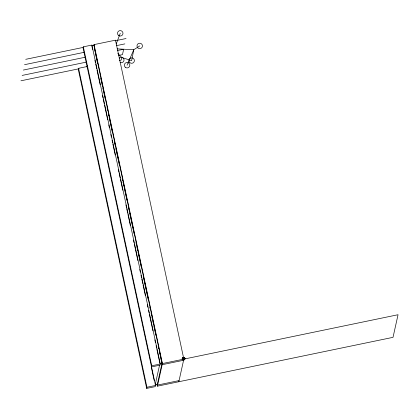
<?xml version="1.0" encoding="UTF-8"?>
<svg xmlns="http://www.w3.org/2000/svg" width="419" height="419" viewBox="0 0 419 419"><rect width="100%" height="100%" fill="white"/><g stroke="black" fill="none" stroke-linecap="round" stroke-linejoin="round"><path stroke-width="0.63" d="M182.296 359.219L182.857 357.543L183.925 357.318L184.947 358.203L184.748 359.675L183.019 360.036L182.15 358.784L182.857 357.543M184.386 359.879L184.947 358.203M87.131 66.532L78.563 68.307L78.306 69.454L146.681 388.397L155.25 386.622L155.507 385.475L83.082 47.981L83.339 46.834L91.908 45.058L160.283 364.006L160.027 365.148L151.458 366.924L151.715 365.782L83.339 46.834M87 67.103L87.283 65.841M93.793 45.76L94.05 44.613L115.471 40.177L183.847 359.12L178.813 381.74M117.776 53.36L121.814 57.571L121.274 60.001L119.357 60.399M146.681 388.397L146.938 387.25L78.563 68.307M155.292 384.354L159.503 365.41M93.919 45.189L162.069 363.069L157.293 384.542L155.15 384.988M162.425 363.561L398.05 314.721L393.017 337.342L157.392 386.177L162.425 363.561L94.05 44.613M116.189 44.042L120.243 33.316M127.083 65.212L133.776 49.73L139.726 45.933M183.318 360.104L182.778 359.329L183.517 358.627L183.339 357.648L184.224 357.386M183.019 360.036L183.904 359.774L183.726 358.795L184.465 358.093L183.925 357.318M25.727 59.32L83.879 47.268M91.777 45.629L94.741 45.016M115.188 40.779L126.051 38.527M24.532 64.688L84.601 52.239M116.55 45.619L124.857 43.895M23.338 70.057L85.324 57.209M117.273 50.589L123.663 49.264L122.468 54.632L118.635 55.428M22.144 75.425L86.686 62.049M20.95 80.794L79.102 68.742M162.069 363.069L159.927 363.514L156.91 349.441M151.715 365.782L160.283 364.006M183.59 360.267L162.169 364.703L161.483 361.508M146.938 387.25L155.507 385.475M179.065 380.593L157.649 385.035L157.235 383.118M182.495 357.747L183.339 357.648M183.904 359.774L184.748 359.675M117.126 48.882L133.776 49.73L131.655 60.582L121.814 57.571M183.517 358.627L184.512 358.968M182.731 358.454L183.726 358.795M184.465 358.093L185.098 358.638M182.15 358.784L182.778 359.329M94.479 48.955L95.029 51.511M95.302 52.789L97.632 63.657M100.78 78.358L101.33 80.914M101.602 82.192L102.561 86.665M102.838 87.943L105.169 98.811M107.086 107.762L107.631 110.317M108.317 113.512L108.867 116.068M109.139 117.346L110.097 121.819M110.375 123.097L112.292 132.048M114.623 142.916L115.167 145.472M115.854 148.666L116.403 151.222M116.676 152.5L119.415 165.285M122.159 178.07L122.704 180.626M122.982 181.904L123.94 186.376M124.213 187.654L126.952 200.439M128.46 207.468L129.01 210.029M129.696 213.224L130.241 215.78M130.519 217.058L134.08 233.676M135.997 242.622L136.547 245.183M136.819 246.461L137.778 250.934M138.055 252.212L141.203 266.913M143.534 277.776L144.084 280.337M144.356 281.615L145.314 286.088M145.587 287.366L148.331 300.151M149.834 307.179L150.384 309.735M151.07 312.93L151.62 315.491M151.893 316.769L152.443 319.325M152.715 320.603L153.673 325.076M153.946 326.354L155.868 335.305M158.193 346.167L158.743 348.728M159.429 351.923L159.979 354.479M160.252 355.757L161.21 360.23M91.918 46.273L92.599 49.468M94.935 60.341L95.48 62.902M95.757 64.18L96.716 68.658M96.988 69.936L100.141 84.648M102.472 95.522L103.022 98.077M103.299 99.355L104.258 103.833M104.53 105.117L107.683 119.824M108.783 124.941L109.328 127.502M110.836 134.536L111.386 137.097M112.072 140.292L112.622 142.853M112.894 144.131L115.225 155.004M118.378 169.716L118.928 172.272M119.2 173.55L120.164 178.028M120.436 179.306L122.767 190.179M125.92 204.891L126.47 207.452M126.742 208.73L127.706 213.208M127.978 214.486L130.309 225.359M133.462 240.071L134.012 242.627M134.284 243.91L135.248 248.383M135.52 249.666L137.851 260.539M139.768 269.49L140.318 272.051M141.004 275.246L141.554 277.807M141.826 279.085L142.785 283.563M143.062 284.841L145.393 295.714M147.31 304.671L147.86 307.227M148.546 310.427L149.096 312.983M149.368 314.266L152.935 330.895M154.852 339.846L155.402 342.407M156.088 345.607L156.638 348.163M156.978 384.26L157.392 386.177M151.448 367.72L154.187 380.51M119.211 58.204A2.739 2.713 12.5 0 1 122.872 57.801A2.739 2.713 12.5 0 1 123.636 61.378A2.739 2.713 12.5 0 1 120.127 62.462M129.801 62.572A2.739 2.713 12.5 0 0 134.326 61.179A2.739 2.713 12.5 0 0 130.833 57.99A2.739 2.713 12.5 0 0 129.801 62.572M125.229 67.208A2.739 2.713 12.5 0 0 129.754 65.809A2.739 2.713 12.5 0 0 126.26 62.62A2.739 2.713 12.5 0 0 125.229 67.208M118.394 35.311A2.739 2.713 12.5 0 0 122.919 33.918A2.739 2.713 12.5 0 0 119.42 30.723A2.739 2.713 12.5 0 0 118.394 35.311M137.877 47.928A2.739 2.713 12.5 0 0 142.402 46.535A2.739 2.713 12.5 0 0 138.909 43.34A2.739 2.713 12.5 0 0 137.877 47.928"/></g></svg>
